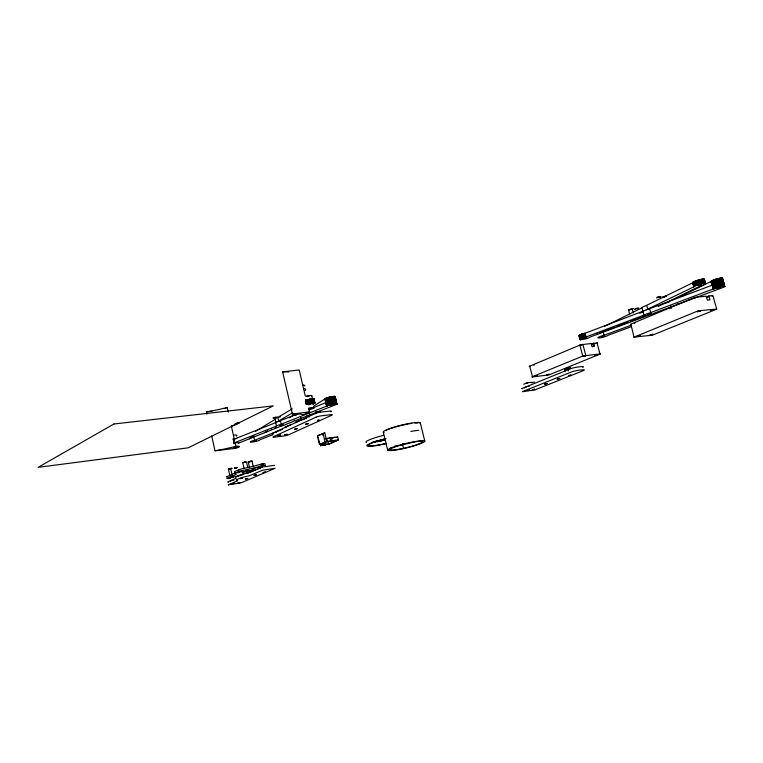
<?xml version="1.0" encoding="UTF-8"?>
<svg xmlns="http://www.w3.org/2000/svg" width="763" height="763" viewBox="0 0 763 763"><rect width="100%" height="100%" fill="white"/><g stroke="black" fill="none" stroke-linecap="round" stroke-linejoin="round"><path stroke-width="1.14" d="M723.753 282.348L717.764 282.978L712.089 285.639L710.935 281.528L716.686 278.972L722.532 278.199L723.658 282.529L722.599 282.043L718.956 282.663M646.433 309.788L693.844 286.821L692.642 282.777L693.805 281.795L701.54 279.344L704.363 279.287L703.829 280.116M639.766 313.288L642.971 311.724L641.931 307.661A5.78 0.935 -15.6 0 1 645.364 305.953L692.709 282.806M693.777 286.783C696.438 283.445 713.586 281.118 700.262 286.001L658.24 306.478M642.971 311.724L642.98 311.476A5.78 0.925 -15.6 0 1 648.331 309.206L718.708 282.711M313.517 406.25L325.982 398.276L331.171 396.76L335.205 396.522L336.988 404.209L334.375 403.942L328.643 405.325L280.021 424.676A5.198 0.773 -13 0 0 276.568 426.04L233.974 442.988M309.025 417.103L309.501 413.756M315.977 413.832L316.302 411.6M237.684 476.16L243.006 474.71M706.652 296.883C707.244 295.987 715.017 294.814 712.06 296.406M708.798 295.996L709.905 299.878L707.311 300.078L706.204 296.178L694.998 297.312L630.877 324.113L634.015 337.179L652.384 335.148L716.247 309.377L716.715 309.015L712.966 295.834M232.543 477.295L233.163 477.066L232.572 477.056M244.074 468.52L242.768 462.712L244.58 462.035L246.506 461.834L247.813 467.643M249.568 467.729L248.261 461.939L250.207 461.224L252 461.081L253.306 466.861M710.935 281.528L680.51 296.492L682.58 296.225M629.694 314.327L628.502 309.797L633.338 308.471L632.832 308.977M276.454 426.259L275.748 422.464A5.188 0.782 -13 0 1 279.191 421.09L298.114 413.756M643.533 311.018L585.078 333.259C583.79 333.727 578.154 334.699 579.47 336.016M724.802 286.44L722.504 286.154L716.61 287.689L649.351 313.068A5.78 0.906 -15.5 0 0 644.592 314.852L586.07 336.969C572.021 341.013 586.261 339.974 590.343 336.931L649.675 314.861A5.78 0.906 -15.5 0 0 654.416 313.088L723.715 287.212L724.802 286.44L722.399 278.133M312.878 404.009L315.033 402.74L311.8 402.721L306.278 404.123L305.62 401.319M634.015 337.179L698.155 310.856L716.715 309.015M277.427 416.999L272.982 417.895L273.478 418.048M705.527 283.664L704.23 279.22M663.104 297.198L664.993 296.454M252 461.081L251.456 461.377M569.074 368.176L568.464 368.119M712.098 285.429L711.021 281.404M314.957 402.978L313.908 398.839L305.61 400.298M281.757 425.83L282.997 425.525A5.198 0.773 -13 0 0 286.449 424.161L336.988 404.209M336.884 404.314L335.148 396.493M229.93 475.94L228.395 469.083L232.086 468.282L230.76 468.806M313.955 399.364L314.051 398.896M314.833 403.093L313.908 398.839M320.059 443.704L320.536 445.716L323.369 444.209L319.459 444.343L317.456 435.816L324.771 432.917L326.793 441.5L338.4 439.908L337.675 436.865L325.362 438.735L330.684 438.019L329.626 438.477M336.912 437.495L337.675 436.865M274.012 417.733L275.748 417.123M338.4 439.908L329.559 443.961L320.536 445.716M326.755 406.221L325.028 398.811M229.262 468.94L231.237 468.444L230.006 468.873M722.199 278.857L722.599 278.276M713.472 289.139L711.259 281.185M666.633 296.464C667.635 295.023 660.224 297.408 662.828 297.618M265.076 463.713L261.604 463.971A48.765 5.885 -13 0 0 256.931 465.287A22.137 2.794 -12.8 0 1 252.295 466.546L242.911 468.596A5.322 0.658 -12.8 0 0 238.428 469.922L235.347 471.276A6.323 0.782 -12.8 0 0 234.613 472.068M534.529 382.187L527.796 382.616L523.723 384.266M334.9 397.113L335.253 396.55M308.614 408.882L313.078 407.967L308.605 409.082M255.452 431.4L275.195 419.307L275.815 421.977M275.195 419.307L274.871 419.183A5.188 0.801 -13 0 1 276.826 417.981L291.933 409.054M254.26 436.045L251.418 437.504M275.691 422.75A5.198 0.782 -13 0 1 277.646 421.558L292.782 412.716M385.925 430.647L386.421 430.361M264.713 432.602L267.708 430.799M289.473 417.733L295.539 414.09M306.793 415.959L305.715 416.598L306.221 418.744M234.727 468.081L236.683 467.662L235.414 468.101M291.952 408.71L291.714 409.178M632.079 309.034L631.058 309.416M570.419 368.062C572.593 366.106 561.244 369.836 565.879 369.33M637.572 308.691L637.963 308.405L636.361 308.614M604.62 326.335L641.912 307.909M617.067 326.535L621.359 324.447M638.269 308.653C640.615 307.241 633.795 308.576 634.425 309.559M676.571 304.494L678.441 303.598M532.536 382.606L531.401 382.644M225.095 408.453L227.174 407.461L228.213 412.068M295.634 415.492L296.292 415.196M308.548 409.874A9.757 1.526 -13.2 0 0 314.07 408.052A3.891 0.61 -13.2 0 0 312.725 407.509L308.815 408.024L309.702 411.782L302.997 414.91L302.329 414.576A38.036 5.77 -12.9 0 0 292.429 414.099L282.615 371.858L299.191 369.969L305.314 396.111L309.912 395.53A3.882 0.639 -13.2 0 1 311.647 395.873M659.604 297.198C661.454 296.034 655.608 297.808 658.173 297.608M387.366 429.874L388.529 429.359M274.031 465.659L274.489 465.316L262.405 467.08L249.654 472.421A4.74 0.572 -12.9 0 1 246.554 473.327L244.131 473.861A4.807 0.582 -12.8 0 0 239.639 475.168L236.492 476.541A6.333 0.753 -12.8 0 0 235.91 477.304M327.794 401.605L326.049 402.988M389.206 429.092L390.017 428.777M591.449 344.161L593.614 343.264L594.348 345.982L591.907 346.23L591.172 343.503L580.519 344.828L529.15 366.421L529.77 366.526M324.771 432.917L317.456 435.816M265.076 465.64L265.534 465.163M596.962 343.417L597.601 343.016L593.614 343.264M260.326 468.387L259.925 466.632L262.033 465.716L262.434 467.471M660.224 297.198C663.61 295.558 655.36 297.045 656.619 298.047M246.716 473.565L259.763 467.938M236.177 478.239L227.717 481.939L228.518 482.063M532.45 376.664L531.916 377.046L548.988 374.881L600.538 353.889L583.218 355.901L532.45 376.664L529.694 366.106M525.211 387.346L524.486 387.957M319.459 444.343L326.793 441.5M325.772 443.475L322.291 444.963L328.557 444.104L336.626 440.671L326.087 441.796L320.47 444.209L325.772 443.475L325.296 441.453M582.741 367.346C586.709 365.391 573.051 367.528 570.686 368.691L521.673 388.634L522.674 388.691M592.174 346.888L594.348 345.982M238.409 443.208L282.691 425.487M635.97 308.748L635.283 309.12L635.894 309.177M317.408 420.384C316.845 421.519 322.358 418.935 317.418 420.375M233.192 439.517L275.634 422.692M313.583 407.604L329.95 400.947M230.388 481.091L231.466 480.719M400.585 444.934L403.875 443.627M273.144 434.605L259.868 439.812A4.969 0.706 -12.9 0 1 255.176 441.577A4.969 0.706 -12.9 0 1 250.188 442.025A4.969 0.706 -12.9 0 1 254.413 440.299L282.396 429.416M238.399 470.38L239.124 470.142M240.622 471.906L239.83 471.82M261.375 464.305L263.559 463.904L262.644 464.257M294.852 420.175L294.156 420.365M298.934 420.537L300.231 420.289M334.442 437.619L334.881 437.399L333.441 437.552M707.215 297.189L708.388 296.797M296.921 421.376L298.991 420.899M297.436 421.672L295.767 422.101M295.567 422.635L296.416 422.406M287.47 425.821L288.443 425.601M285.62 426.631L287.594 426.174M290.016 424.962L290.989 424.733M286.22 426.908L284.704 427.299M604.248 331.209L615.216 327.098M618.516 325.868L628.388 322.167M630.581 321.347L645.937 315.596M631.335 326.659L608.292 335.253A5.465 0.83 -15.1 0 1 602.026 337.513A5.465 0.83 -15.1 0 1 598.001 337.589A5.465 0.83 -15.1 0 1 603.886 335.339L631.602 325.067M289.902 425.296L288.481 425.592M308.328 404.838L309.94 404.361M303.302 419.469A9.194 1.364 -13.2 0 0 301.337 420.06L300.326 420.279M310.484 404.056C312.811 402.606 305.143 405.201 310.121 404.171M329.053 397.943L330.121 397.618M251.227 437.571L250.111 438.01A4.969 0.715 -12.8 0 1 253.64 436.875L254.661 440.251M631.669 309.435L632.289 309.215M665.517 303.197L667.224 302.625M525.86 383.398L527.758 383.036L526.842 383.417M280.479 416.617L279.649 417.256M390.837 428.482L392.64 427.862M241.556 471.887C245.4 470.332 235.643 472.03 237.446 472.726M230.378 475.702L230.931 475.53M327.976 401.548L329.149 401.176M525.621 387.184L526.604 386.87M694.521 297.999L695.36 297.742M634.33 323.188L635.112 322.949M580.605 345.248L581.673 344.952M593.185 343.951L592.307 344.504M396.817 446.241C377.437 453.031 403.589 448.987 407.69 447.318C413.384 446.498 434.099 438.906 414.338 441.949M393.26 427.661L394.605 427.242M333.135 437.638L332.43 437.943L332.945 437.972M233.745 443.608L235.452 443.217M237.159 476.436L237.427 476.37M279.84 421.529L280.536 421.329M600.815 332.248L600.071 332.496A5.465 0.839 -15.2 0 1 600.786 332.258M664.831 296.96L663.829 297.217M397.094 446.155L414.013 442.006M250.674 461.491L249.1 461.729L250.665 461.262M306.869 396.445L309.616 395.883M245.057 462.302L242.768 462.712M231.609 477.276L232.181 477.123M247.021 471.009C248.7 470.122 243.492 471.801 247.021 471.009A6.877 0.839 -12.8 0 0 249.158 470.342M395.644 426.937L397.79 426.326M667.825 302.453L669.037 302.119M568.149 368.548L566.518 368.787L568.149 368.176M329.654 401.033L330.217 400.88M398.172 426.231L401.147 425.458M403.522 448.291L402.425 443.818M315.663 412.125L316.273 411.953M250.75 461.596L248.261 461.939M567.434 369.015L568.282 368.796M235.977 468.081C240.536 466.803 232.353 468.005 234.479 468.358M227.174 407.461L224.37 408.186A36.29 6.304 -12.5 0 1 206.334 411.839L206.849 414.128M669.656 308.634L670.181 308.538M262.491 465.602L262.005 465.726A48.775 5.827 -13 0 0 257.322 467.042A22.146 2.766 -12.9 0 1 252.696 468.301L243.311 470.351A5.322 0.649 -12.8 0 0 239.077 471.572L235.509 473.127A6.323 0.773 -12.8 0 0 235.004 473.813L236.101 474.004A6.304 0.763 -12.8 0 1 235.595 474.681L226.869 478.63L230.34 478.267M236.816 438.534A9.003 1.316 -12.7 0 0 234.184 438.639L233.163 438.897L234.098 443.055L235.128 442.807A9.003 1.288 -12.7 0 1 238.428 443.446M215.004 450.78L233.621 448.558A3.596 0.505 -12.7 0 0 238.495 447.347A9.003 1.259 -12.7 0 0 235.91 446.288L233.087 447.013A36.462 5.265 -12.7 0 1 215.004 450.78L211.685 435.892M330.179 400.899L330.741 400.756M716.839 279.678L717.659 279.496M401.328 425.42L407.795 424.018M330.703 400.766L331.266 400.632L330.389 396.932M233.535 439.85L234.623 439.622M385.487 439.602L374.299 441.653L376.302 441.396M262.462 465.611L265.562 465.144M244.732 462.388L243.607 462.492L245.324 462.016M332.811 400.327L331.228 400.651L332.105 404.352M232.915 480.347L233.907 480.146M528.244 386.45L529.255 386.259M275.185 417.638L274.451 417.752M399.45 445.373L397.428 445.745M593.91 343.76L594.921 343.712M593.137 344.39L592.517 344.494M296.483 422.139L295.834 422.254M233.993 439.869L234.68 439.755M410.875 431.429L411.257 431.362A19.085 2.318 -13.7 0 1 418.553 430.361L418.782 430.351M239.363 472.45L237.98 472.679M236.139 423.141L236.683 423.045M630.066 309.854L628.474 309.883M332.525 400.384L333.059 400.289M408.834 423.827L409.521 423.713M378.477 441.043L376.703 441.338M409.845 423.656L411.743 423.36M333.021 400.308L332.42 396.55M237.97 475.988L229.215 477.924L230.626 477.924M533.709 365.105L534.405 365.105M292.429 414.099L309.702 411.782M234.756 424.075L238.066 423.093L237.579 422.95M330.665 438.334L332.763 438.048M333.488 400.232L336.187 400.317L333.259 400.27L334.137 403.97M297.475 421.462L296.979 421.529M286.268 426.708L285.686 426.784M227.612 476.913L226.487 476.913L234.985 473.05A6.304 0.773 -12.8 0 0 235.405 472.86M665.346 296.397L665.851 296.425M229.11 469.131L228.48 469.15M206.334 411.839L211.952 411.295M631.125 324.523L630.524 324.456M414.967 423.017L417.914 423.103M260.421 466.67L259.925 466.632M629.847 309.644L632.203 308.796M303.56 388.625L304.075 388.672A16.233 2.756 -13.1 0 1 305.095 390.503M722.218 278.085L724.697 286.573M722.103 278.066L724.621 286.64M721.97 278.056L724.201 286.02M721.836 278.047L724.058 286.02M721.674 278.047L723.906 286.02M721.512 278.047L723.744 286.02M721.331 278.056L723.562 286.03M721.14 278.075L723.372 286.049M720.94 278.094L723.171 286.068M720.73 278.114L722.952 286.087M720.51 278.142L722.733 286.115M720.272 278.171L722.504 286.154M720.034 278.209L722.256 286.192M719.786 278.257L720.921 282.234M720.873 282.253L722.008 286.23M719.528 278.304L721.75 286.278M719.261 278.352L721.483 286.335M718.994 278.409L721.216 286.383M718.717 278.466L720.94 286.449M718.431 278.524L720.654 286.506M718.155 278.59L720.367 286.573M717.859 278.667L720.1 286.64M717.573 278.733L719.786 286.716M717.277 278.81L719.499 286.793M716.982 278.896L719.204 286.878M716.686 278.972L717.821 282.949M717.764 282.978L718.908 286.955M716.39 279.058L717.525 283.035M717.468 283.063L718.612 287.041M716.095 279.144L718.317 287.126M715.818 279.229L716.953 283.207M716.886 283.235L718.021 287.222M715.513 279.325L716.648 283.302M716.591 283.331L717.725 287.308M715.227 279.42L717.439 287.403M714.941 279.516L717.163 287.498M714.664 279.611L716.877 287.594M714.387 279.706L716.61 287.689M714.12 279.811L715.255 283.779M715.208 283.807L716.343 287.785M713.863 279.907L716.075 287.88M713.615 280.002L715.828 287.975M713.367 280.097L715.58 288.071M713.128 280.202L715.351 288.176M712.9 280.298L715.122 288.271M712.69 280.393L714.902 288.366M712.48 280.488L714.693 288.462M712.289 280.584L714.502 288.548M712.098 280.679L714.311 288.643M711.927 280.765L713.062 284.733M711.765 280.851L714.139 288.729M712.852 284.847L713.987 288.815M711.621 280.946L713.834 288.9M711.364 281.108L713.701 288.986M711.164 281.261L713.424 289.206M704.411 279.325L705.594 283.54M704.03 279.172L705.394 283.807M703.915 279.153L705.308 283.884M703.782 279.144L705.098 284.036M703.639 279.134L704.783 283.159M703.476 279.134L704.621 283.159M703.305 279.144L704.449 283.159M703.124 279.144L704.268 283.168M702.923 279.163L704.068 283.187M702.723 279.182L703.867 283.207M702.504 279.201L703.648 283.226M702.275 279.229L703.419 283.254M702.036 279.268L703.181 283.292M701.798 279.306L702.942 283.331M701.54 279.344L702.685 283.369M701.283 279.392L702.427 283.416M701.016 279.439L702.16 283.474M700.739 279.496L701.884 283.531M700.453 279.554L701.598 283.588M700.176 279.62L701.321 283.655M699.881 279.687L701.025 283.722M699.595 279.763L700.739 283.788M699.299 279.83L700.444 283.865M699.003 279.916L700.138 283.941M698.698 279.992L699.843 284.017M698.403 280.078L699.547 284.103M698.107 280.164L699.251 284.189M697.811 280.25L698.946 284.275M697.525 280.336L698.67 284.361M697.22 280.431L698.364 284.465M696.934 280.526L698.069 284.551M696.648 280.622L697.792 284.647M696.371 280.717L697.506 284.752M696.094 280.822L697.229 284.847M695.827 280.918L696.962 284.942M695.56 281.013L696.705 285.038M695.312 281.118L696.447 285.143M695.064 281.213L696.209 285.238M694.826 281.309L695.97 285.333M694.607 281.413L695.742 285.438M694.387 281.509L695.522 285.534M694.177 281.604L695.322 285.629M693.987 281.7L695.122 285.724M693.805 281.795L694.94 285.81M693.634 281.89L694.769 285.906M693.472 281.976L694.607 285.991M693.329 282.062L694.464 286.077M693.195 282.148L694.33 286.163M693.081 282.234L694.216 286.249M692.976 282.31L694.015 286.402M692.804 282.463L693.939 286.478M692.747 282.529L693.844 286.821M671.087 306.402L671.621 308.319M649.675 308.881L650.734 312.716M670.915 306.02L671.345 307.546M646.719 305.534L647.777 309.368M643.047 311.38L644.106 315.205M632.117 308.519L633.338 312.973M604.143 335.281L602.894 331.676A5.465 0.839 -15.2 0 0 602.36 331.81M597.019 342.93L599.956 353.813M599.298 352.105L599.89 354.28M585.078 333.259L586.07 336.969M584.82 333.317L585.812 337.027M584.553 333.383L585.545 337.093M584.277 333.45L585.269 337.16M584.01 333.517L585.011 337.227M583.743 333.593L584.735 337.303M583.476 333.669L584.468 337.38M583.209 333.746L584.21 337.456M582.951 333.822L583.943 337.532M582.684 333.908L583.685 337.608M582.436 333.984L583.428 337.694M582.179 334.07L583.18 337.771M581.94 334.146L582.932 337.856M581.692 334.232L582.694 337.942M581.463 334.318L582.455 338.019M581.234 334.404L582.226 338.104M581.015 334.48L582.007 338.19M580.805 334.566L581.797 338.267M580.605 334.652L581.597 338.352M580.405 334.728L581.396 338.438M582.827 344.304L585.774 355.291M580.223 334.814L581.215 338.514M580.052 334.89L581.044 338.591M579.89 334.967L580.881 338.667M579.737 335.052L580.729 338.743M579.594 335.119L580.586 338.82M579.47 335.195L580.586 339.707M579.346 335.272L580.452 339.707M579.155 335.405L580.338 339.697M579.069 335.472L580.138 339.669M578.955 335.586L579.994 339.621M579.832 345.086L582.77 356.063M567.672 368.014L568.435 370.875M564.591 369.263L565.097 371.161M420.346 423.074L424.81 441.176A19.113 2.175 -13.7 0 1 397.132 449.779A19.113 2.175 -13.7 0 1 396.77 445.993A19.113 2.175 -13.7 0 1 424.81 441.176M390.36 447.881L390.904 450.141M383.284 432.077L387.671 450.18M334.9 396.426L336.807 404.371M334.661 396.398L336.626 404.495M334.528 396.388L336.521 404.562M334.385 396.388L336.111 403.799M334.232 396.388L335.958 403.799M334.07 396.388L335.796 403.799M333.889 396.398L335.615 403.808M333.708 396.407L335.434 403.827M333.507 396.426L335.234 403.837M333.307 396.445L335.033 403.856M333.097 396.464L334.823 403.885M332.878 396.493L334.595 403.913M332.649 396.522L334.375 403.942M332.182 396.588L333.898 404.009M331.934 396.626L333.65 404.047M331.686 396.674L333.402 404.094M331.428 396.712L333.154 404.142M331.171 396.76L332.897 404.19M330.913 396.817L332.63 404.247M330.656 396.874L332.372 404.295M330.121 396.989L331.848 404.419M329.864 397.046L331.581 404.476M329.597 397.113L331.333 404.533M329.33 397.18L331.056 404.609M329.072 397.246L330.789 404.676M328.815 397.313L330.532 404.743M328.557 397.389L330.284 404.81M328.309 397.456L330.026 404.886M328.061 397.533L329.778 404.962M327.832 397.599L329.54 405.029M327.585 397.676L329.301 405.105M327.356 397.752L329.072 405.182M327.136 397.828L328.853 405.258M326.917 397.904L328.643 405.325M326.717 397.981L328.433 405.401M326.516 398.057L328.233 405.477M326.326 398.133L328.052 405.554M326.144 398.2L327.871 405.62M325.982 398.276L326.86 401.977M325.82 398.353L327.699 405.697M325.677 398.42L327.537 405.763M325.534 398.486L327.394 405.84M325.41 398.563L327.127 405.973M325.296 398.62L327.022 406.04M325.2 398.687L326.917 406.097M324.914 398.925L326.612 406.469M331.39 437.714L332.105 440.766M330.026 438L330.741 441.062M327.842 441.081L328.557 444.104M326.726 438.448L327.451 441.51M323.045 433.355L325.067 441.939M313.717 398.801L314.747 403.16M313.603 398.782L314.652 403.217M313.335 398.763L314.547 403.284M313.183 398.763L314.07 402.502M313.03 398.763L313.908 402.502M312.859 398.763L313.736 402.511M312.677 398.772L313.555 402.521M311.79 395.673L312.658 399.402A3.882 0.629 -13.2 0 0 310.789 399.268L305.534 399.946L306.592 404.447L311.848 403.761A3.891 0.62 -13.2 0 1 313.192 404.314M312.487 398.782L313.364 402.53M312.286 398.801L313.164 402.549M312.077 398.82L312.954 402.568M311.857 398.839L312.735 402.587M311.628 398.868L312.515 402.616M311.399 398.896L312.277 402.645M311.161 398.935L312.048 402.683M310.923 398.973L311.8 402.721M310.675 399.011L311.552 402.759M310.417 399.049L311.294 402.797M310.159 399.097L311.037 402.845M309.902 399.154L310.779 402.902M309.635 399.202L310.512 402.95M309.368 399.259L310.245 403.007M309.101 399.316L309.978 403.064M318.037 437.085L319.773 444.505M308.834 399.373L309.711 403.122M308.567 399.44L309.444 403.188M308.3 399.507L309.177 403.255M308.033 399.564L308.91 403.312M307.775 399.64L308.653 403.389M307.508 399.707L308.395 403.455M307.251 399.774L308.138 403.522M307.003 399.85L307.88 403.598M306.755 399.926L307.632 403.675M306.526 399.993L307.403 403.741M306.278 400.07L307.155 403.818M306.049 400.146L306.926 403.894M305.82 400.222L306.697 403.97M305.639 402.33L306.077 404.199M300.708 417.38L301.337 420.06M300.756 417.924L301.251 420.07M280.441 420.775L281.27 424.362M277.923 417.638L278.753 421.214M231.323 425.907L234.184 438.639M235.128 442.807L235.91 446.288M233.449 439.459L234.222 442.931M230.617 468.368L232.152 475.235M384.056 432.516A19.075 2.423 -13.7 0 1 400.709 425.315A19.075 2.423 -13.7 0 1 420.07 423.608M396.474 445.907A17.225 2.003 -13.7 0 1 394.681 446.174M381.662 440.871A20.343 2.499 -13.6 0 1 380.47 441.119M378.152 441.567A20.343 2.499 -13.6 0 1 377.036 441.767M366.545 442.569A20.343 2.499 -13.6 0 1 383.684 435.311M385.344 439.86A18.798 2.318 -13.6 0 1 373.899 442.015M373.059 442.12A18.798 2.318 -13.6 0 1 372.268 442.197M386.164 443.58A20.353 2.451 -13.6 0 1 366.822 445.678A20.353 2.451 -13.6 0 1 385.82 438.62M386.192 443.389A18.808 2.26 -13.6 0 1 368.329 445.325A18.808 2.26 -13.6 0 1 385.878 438.801M316.235 411.972A3.71 0.563 -13.2 0 1 320.021 411.791M271.294 429.283A3.443 0.505 -13 0 1 271.485 429.178M330.827 411.667A3.748 0.563 -13.3 0 0 329.931 411.066L320.269 412.22A3.767 0.572 -13.2 0 0 315.157 413.556L272.715 433.212A3.605 0.525 -13 0 0 272.801 433.785M275.92 432.239A3.605 0.525 -13 0 1 276.368 432.077M274.957 428.062A3.605 0.534 -13 0 1 275.929 427.728M246.211 471.2A6.877 0.839 -12.8 0 1 242.892 471.935M242.367 472.259A6.877 0.83 -12.8 0 1 251.79 470.895A6.877 0.83 -12.8 0 1 242.872 473.737M304.065 419.259A9.194 1.364 -13.2 0 1 304.838 419.059M282.615 371.858A37.854 6.896 -12.8 0 1 288.748 371.991M302.682 384.886A16.223 2.804 -13.1 0 1 304.809 386.097M233.402 435.158A8.994 1.335 -12.7 0 1 236.425 436.074M231.609 425.954A15.174 2.384 -12.6 0 0 235.824 424.609L238.848 423.227A3.605 0.563 -12.7 0 0 237.98 422.607M322.377 434.338C322.873 436.512 323.436 432.917 322.377 434.338M717.325 288.376L720.644 287.441L717.325 288.376M249.425 438.515L249.835 438.754A4.969 0.715 -12.8 0 1 249.53 438.344L249.463 438.439M596.962 334.07L597.772 334.356A5.465 0.839 -15.2 0 1 597.152 333.812L596.981 334.022M522.493 391.677L534.615 389.988L583.6 370.551C587.577 368.605 573.91 370.761 571.544 371.915L522.56 391.6M234.594 483.303L232.61 483.799L234.594 483.303M240.04 482.483L238.056 482.969L240.04 482.483M253.116 469.941L251.084 470.389L253.097 469.979M280.622 435.158L278.18 435.721L280.622 435.158M287.117 434.319L284.685 434.92L287.117 434.319M647.959 314.327L651.106 313.526L647.959 314.327M280.107 425.373L282.959 424.762L280.107 425.373M228.356 484.81L241.127 482.817L275.166 468.272L262.72 470.151L250.321 475.349A4.74 0.563 -12.9 0 1 247.212 476.255L244.341 476.894A4.807 0.563 -12.9 0 0 240.536 478L237.14 479.46A6.333 0.744 -12.8 0 0 236.559 480.213L237.56 480.375A6.304 0.734 -12.8 0 1 237.055 481.033L228.356 484.81M534.51 376.293L537.171 375.654L534.51 376.293M546.632 374.91L549.274 374.28L546.632 374.91M544.648 384.142L547.176 383.541L544.648 384.142M532.393 389.759L534.577 389.254L532.393 389.759M557.238 379.125L559.794 378.515L557.238 379.125M698.069 285.486L701.378 284.666L698.069 285.486M527.357 390.36L529.532 389.855L527.357 390.36M582.875 356.512L585.641 355.854L582.875 356.512M568.416 375.711L570.972 375.1L568.416 375.711M595.111 355.234L597.858 354.585L595.111 355.234M637.057 336.283L640.09 335.567L637.057 336.283M583.743 338.362L586.709 337.685L583.743 338.362M650.009 335.052L653.023 334.337L650.009 335.052M240.145 478.601L242.453 478.124L240.145 478.601M252.553 468.921L254.861 468.453L252.553 468.921M601.778 336.664L604.706 335.997L601.778 336.664M294.47 429.273L297.246 428.72L294.47 429.273M245.428 478.992L247.717 478.525L245.428 478.992M257.904 467.748L260.202 467.28L257.904 467.748M305.601 424.19L308.395 423.637L305.601 424.19M254.031 475.33L256.339 474.853L254.031 475.33M697.43 311.695L700.606 310.932L697.43 311.695M263.14 472.555L265.448 472.087L263.14 472.555M710.448 310.627L713.586 309.807L710.448 310.627M233.64 448.024L237.722 447.252L233.64 448.024M253.726 441.109L256.406 440.594L253.726 441.109M330.417 405.515L333.288 404.905L330.417 405.515M323.417 445.115L325.772 444.638L323.417 445.115M333.221 440.928L335.596 440.451L333.221 440.928M113.916 423.999L38.15 467.328L188.175 447.824L273.288 405.887L113.916 423.999M316.016 417.18L273.516 436.694A3.605 0.515 -13 0 0 274.585 437.18L283.998 435.95A3.586 0.505 -13 0 0 288.834 434.7L331.676 415.263A3.748 0.553 -13.3 0 0 330.78 414.681L321.128 415.854A3.767 0.563 -13.2 0 0 316.016 417.18"/></g></svg>
